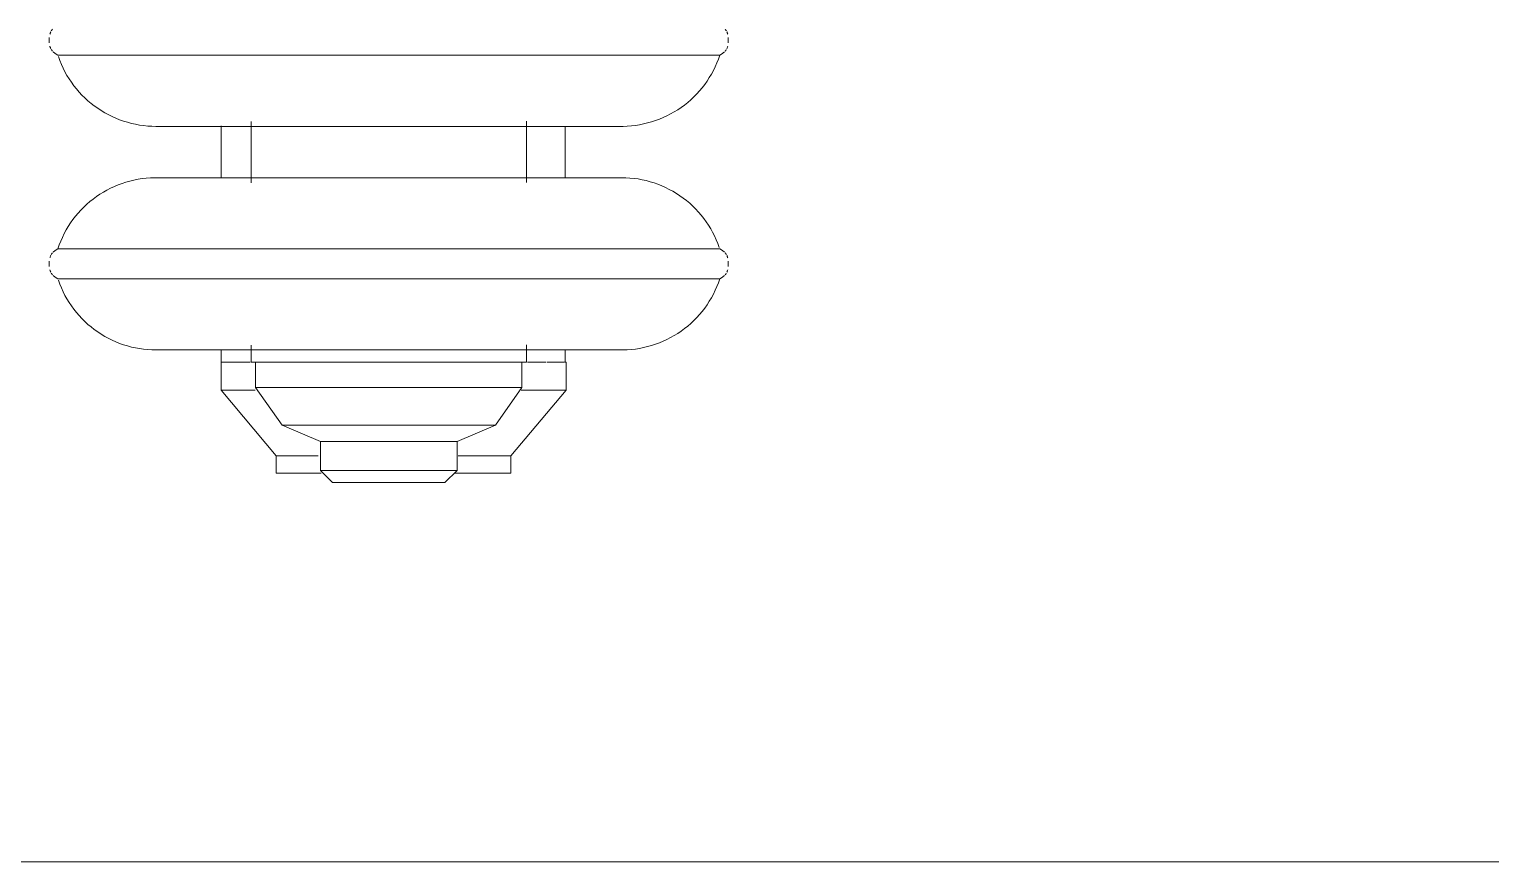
# Model space of a CAD drawing. Header units: inches. Extents: x -1176 to 1474, y -2632 to 978.
# Drawn here: x -1003.77 to -982.53, y 143.12 to 155.22 of the extents above; entities that cross this region are included whole.
import ezdxf

# ---------------------------------------------------------------- set-up
doc = ezdxf.new("R2010")
doc.units = ezdxf.units.IN
doc.header["$MEASUREMENT"] = 0
doc.layers.add('A-GENM', color=13, linetype='Continuous', lineweight=18)
doc.layers.add('I-WALL', color=2, linetype='Continuous', lineweight=18)

# ---------------------------------------------------------------- blocks, each defined once
blk = doc.blocks.new('Cast_Iron_Radiator_8182 - Cast_Iron_Radiator_8182-V41-3rd Floor Construction')
at = {"layer": 'A-GENM', "lineweight": 9}
for p, q in [((-5.75, 4.933), (-5.787, 4.933)), ((-5.713, 4.933), (-5.75, 4.933)), ((-2.5, 4.933), (-2.537, 4.933)), ((-2.463, 4.933), (-2.5, 4.933)), ((-5.943, 4.848), (-5.968, 4.809)), ((-5.968, 1), (-5.968, 4.809)), ((-5.532, 4.809), (-5.557, 4.848)), ((-5.532, 1), (-5.532, 4.809)), ((-2.693, 4.848), (-2.718, 4.809)), ((-2.718, 1), (-2.718, 4.809)), ((-7.584, 2.438), (-8.542, 1.635)), ((-7.179, 2.438), (-7.584, 2.438)), ((-7.584, 1.944), (-7.584, 2.438)), ((-6.996, 2.438), (-7.179, 2.438)), ((-7.179, 2.291), (-7.179, 2.438)), ((-3.746, 2.438), (-4.501, 2.438)), ((-7.179, 2.296), (-7.179, 2.192)), ((-7.179, 2.013), (-7.179, 2.188)), ((-7.545, 1.935), (-8.095, 1.55)), ((-7.179, 1.935), (-7.545, 1.935)), ((-7.545, 1.935), (-7.545, -1.935)), ((-6.932, 2), (-7.179, 2)), ((-7.179, -2), (-7.179, 2)), ((-3.682, 2), (-4.572, 2)), ((-8.542, 1.635), (-8.792, 1.635)), ((-8.792, 1.635), (-8.792, 0.985)), ((-8.542, 1.635), (-8.542, 1.028)), ((-8.095, 1.55), (-8.331, 0.993)), ((-8.095, 1.55), (-8.095, -1.55)), ((-8.753, 0.993), (-8.929, 0.816)), ((-8.331, 0.993), (-8.753, 0.993)), ((-8.753, 0.993), (-8.753, -0.993)), ((-8.331, 0.993), (-8.331, -0.993)), ((-7.002, 1), (-7.002, -1)), ((-5.968, -1), (-5.968, 1)), ((-5.532, -1), (-5.532, 1)), ((-4.498, -1), (-4.498, 1)), ((-3.752, 1), (-3.752, -1)), ((-2.718, -1), (-2.718, 1)), ((-8.929, 0.816), (-8.929, -0.816)), ((-8.929, -0.816), (-8.753, -0.993)), ((-8.792, -0.961), (-8.792, -1.771)), ((-8.753, -0.993), (-8.331, -0.993)), ((-8.542, -1.008), (-8.542, -1.771)), ((-8.331, -0.993), (-8.095, -1.55)), ((-5.968, -4.809), (-5.968, -1)), ((-5.532, -4.809), (-5.532, -1)), ((-2.718, -4.809), (-2.718, -1)), ((-8.095, -1.55), (-7.545, -1.935)), ((-8.792, -1.771), (-8.542, -1.771)), ((-8.542, -1.771), (-7.584, -2.575)), ((-7.584, -2.575), (-7.584, -1.924)), ((-7.545, -1.935), (-7.179, -1.935)), ((-7.179, -2), (-6.928, -2)), ((-7.179, -2.287), (-7.179, -2.017)), ((-4.568, -2), (-3.678, -2)), ((-7.179, -2.301), (-7.179, -2.452)), ((-7.179, -2.551), (-7.179, -2.436)), ((-7.584, -2.575), (-7.179, -2.575)), ((-7.179, -2.562), (-6.997, -2.562)), ((-7.179, -2.565), (-7.179, -2.575)), ((-4.503, -2.562), (-3.747, -2.562)), ((-5.968, -4.809), (-5.943, -4.848)), ((-5.557, -4.848), (-5.532, -4.809)), ((-2.718, -4.809), (-2.693, -4.848)), ((-5.787, -4.933), (-5.75, -4.933)), ((-5.75, -4.933), (-5.713, -4.933)), ((-2.537, -4.933), (-2.5, -4.933)), ((-2.5, -4.933), (-2.463, -4.933))]:
    blk.add_line(p, q, dxfattribs=at)
at = {"layer": 'A-GENM', "lineweight": 9, "flags": 128}
for points in [[(-5.909, 4.887), (-5.903, 4.892), (-5.897, 4.896), (-5.891, 4.901), (-5.885, 4.905)], [(-5.872, 4.912), (-5.865, 4.915), (-5.858, 4.918), (-5.851, 4.921), (-5.844, 4.924), (-5.837, 4.926)], [(-5.66, 4.925), (-5.655, 4.923), (-5.648, 4.921), (-5.641, 4.918), (-5.634, 4.915), (-5.627, 4.912)], [(-5.614, 4.904), (-5.608, 4.9), (-5.602, 4.896), (-5.596, 4.891), (-5.591, 4.887)], [(-2.659, 4.887), (-2.653, 4.892), (-2.647, 4.896), (-2.641, 4.901), (-2.635, 4.905)], [(-2.622, 4.912), (-2.615, 4.915), (-2.608, 4.918), (-2.601, 4.921), (-2.594, 4.924), (-2.587, 4.926)], [(-2.412, 4.925), (-2.405, 4.923), (-2.398, 4.921), (-2.391, 4.918), (-2.384, 4.915), (-2.377, 4.912)], [(-2.364, 4.904), (-2.358, 4.9), (-2.352, 4.896), (-2.346, 4.891), (-2.341, 4.887)], [(-7.002, 3.383), (-7.001, 3.443), (-6.997, 3.503), (-6.991, 3.563), (-6.983, 3.622), (-6.972, 3.681), (-6.959, 3.74), (-6.943, 3.798), (-6.926, 3.855), (-6.906, 3.911), (-6.883, 3.967), (-6.859, 4.022), (-6.832, 4.076), (-6.804, 4.128), (-6.773, 4.18), (-6.74, 4.23), (-6.705, 4.279), (-6.668, 4.326), (-6.63, 4.372), (-6.589, 4.416), (-6.547, 4.459), (-6.503, 4.5), (-6.458, 4.539), (-6.411, 4.576), (-6.362, 4.612), (-6.312, 4.645), (-6.261, 4.677), (-6.209, 4.706), (-6.155, 4.733), (-6.101, 4.758), (-6.045, 4.781), (-5.989, 4.802)], [(-5.943, 4.848), (-5.938, 4.854), (-5.934, 4.86), (-5.929, 4.866), (-5.925, 4.872), (-5.919, 4.877)], [(-5.58, 4.876), (-5.575, 4.871), (-5.57, 4.865), (-5.565, 4.859), (-5.561, 4.854), (-5.557, 4.848)], [(-5.532, 4.809), (-5.475, 4.789), (-5.419, 4.767), (-5.365, 4.743), (-5.311, 4.716), (-5.258, 4.688), (-5.206, 4.657), (-5.156, 4.624), (-5.107, 4.59), (-5.059, 4.553), (-5.013, 4.515), (-4.969, 4.474), (-4.926, 4.432), (-4.885, 4.389), (-4.846, 4.343), (-4.808, 4.296), (-4.773, 4.248), (-4.739, 4.198), (-4.707, 4.147), (-4.678, 4.095), (-4.651, 4.042), (-4.625, 3.987), (-4.602, 3.932), (-4.581, 3.876), (-4.563, 3.819), (-4.547, 3.761), (-4.533, 3.703), (-4.521, 3.644), (-4.512, 3.585), (-4.505, 3.525), (-4.5, 3.465), (-4.498, 3.405), (-4.498, 3.383)], [(-3.752, 3.383), (-3.751, 3.443), (-3.747, 3.503), (-3.741, 3.563), (-3.733, 3.622), (-3.722, 3.681), (-3.709, 3.74), (-3.693, 3.798), (-3.676, 3.855), (-3.656, 3.911), (-3.633, 3.967), (-3.609, 4.022), (-3.582, 4.076), (-3.554, 4.128), (-3.523, 4.18), (-3.49, 4.23), (-3.455, 4.279), (-3.418, 4.326), (-3.38, 4.372), (-3.339, 4.416), (-3.297, 4.459), (-3.253, 4.5), (-3.208, 4.539), (-3.161, 4.576), (-3.112, 4.612), (-3.062, 4.645), (-3.011, 4.677), (-2.959, 4.706), (-2.905, 4.733), (-2.851, 4.758), (-2.795, 4.781), (-2.739, 4.802)], [(-2.693, 4.848), (-2.688, 4.854), (-2.684, 4.86), (-2.679, 4.866), (-2.675, 4.872), (-2.669, 4.877)], [(-7.002, 2.438), (-7.002, 2.498), (-7.002, 2.571), (-7.002, 2.642), (-7.002, 2.71), (-7.002, 2.775), (-7.002, 2.837), (-7.002, 2.896), (-7.002, 2.952), (-7.002, 3.005), (-7.002, 3.055), (-7.002, 3.102), (-7.002, 3.145), (-7.002, 3.185), (-7.002, 3.221), (-7.002, 3.254), (-7.002, 3.283), (-7.002, 3.309), (-7.002, 3.33), (-7.002, 3.348), (-7.002, 3.363), (-7.002, 3.373), (-7.002, 3.38), (-7.002, 3.383), (-7.002, 3.383)], [(-7.002, 3.383), (-7.002, 3.381), (-7.002, 3.375), (-7.002, 3.366), (-7.002, 3.353), (-7.002, 3.336), (-7.002, 3.315), (-7.002, 3.29), (-7.002, 3.262), (-7.002, 3.23), (-7.002, 3.195), (-7.002, 3.156), (-7.002, 3.114), (-7.002, 3.068), (-7.002, 3.019), (-7.002, 2.967), (-7.002, 2.911), (-7.002, 2.853), (-7.002, 2.792), (-7.002, 2.727), (-7.002, 2.66), (-7.002, 2.591), (-7.002, 2.518), (-7.002, 2.444), (-7.002, 2.367), (-7.002, 2.288), (-7.002, 2.206), (-7.002, 2.123), (-7.002, 2.038), (-7.002, 1.952), (-7.002, 1.864), (-7.002, 1.774), (-7.002, 1.683), (-7.002, 1.591), (-7.002, 1.499), (-7.002, 1.405), (-7.002, 1.311), (-7.002, 1.216), (-7.002, 1.121), (-7.002, 1.026), (-7.002, 1)], [(-4.498, 3.383), (-4.498, 3.381), (-4.498, 3.375), (-4.498, 3.366), (-4.498, 3.353), (-4.498, 3.336), (-4.498, 3.315), (-4.498, 3.29), (-4.498, 3.262), (-4.498, 3.23), (-4.498, 3.195), (-4.498, 3.156), (-4.498, 3.114), (-4.498, 3.068), (-4.498, 3.019), (-4.498, 2.967), (-4.498, 2.911), (-4.498, 2.853), (-4.498, 2.792), (-4.498, 2.727), (-4.498, 2.66), (-4.498, 2.591), (-4.498, 2.518), (-4.498, 2.444)], [(-4.498, 1), (-4.498, 1.095), (-4.498, 1.19), (-4.498, 1.285), (-4.498, 1.38), (-4.498, 1.473), (-4.498, 1.566), (-4.498, 1.659), (-4.498, 1.75), (-4.498, 1.839), (-4.498, 1.928), (-4.498, 2.015), (-4.498, 2.1), (-4.498, 2.184), (-4.498, 2.266), (-4.498, 2.346), (-4.498, 2.423), (-4.498, 2.498), (-4.498, 2.571), (-4.498, 2.642), (-4.498, 2.71), (-4.498, 2.775), (-4.498, 2.837), (-4.498, 2.896), (-4.498, 2.952), (-4.498, 3.005), (-4.498, 3.055), (-4.498, 3.102), (-4.498, 3.145), (-4.498, 3.185), (-4.498, 3.221), (-4.498, 3.254), (-4.498, 3.283), (-4.498, 3.309), (-4.498, 3.33), (-4.498, 3.348), (-4.498, 3.363), (-4.498, 3.373), (-4.498, 3.38), (-4.498, 3.383), (-4.498, 3.383)], [(-3.752, 2.438), (-3.752, 2.498), (-3.752, 2.571), (-3.752, 2.642), (-3.752, 2.71), (-3.752, 2.775), (-3.752, 2.837), (-3.752, 2.896), (-3.752, 2.952), (-3.752, 3.005), (-3.752, 3.055), (-3.752, 3.102), (-3.752, 3.145), (-3.752, 3.185), (-3.752, 3.221), (-3.752, 3.254), (-3.752, 3.283), (-3.752, 3.309), (-3.752, 3.33), (-3.752, 3.348), (-3.752, 3.363), (-3.752, 3.373), (-3.752, 3.38), (-3.752, 3.383), (-3.752, 3.383)], [(-3.752, 3.383), (-3.752, 3.381), (-3.752, 3.375), (-3.752, 3.366), (-3.752, 3.353), (-3.752, 3.336), (-3.752, 3.315), (-3.752, 3.29), (-3.752, 3.262), (-3.752, 3.23), (-3.752, 3.195), (-3.752, 3.156), (-3.752, 3.114), (-3.752, 3.068), (-3.752, 3.019), (-3.752, 2.967), (-3.752, 2.911), (-3.752, 2.853), (-3.752, 2.792), (-3.752, 2.727), (-3.752, 2.66), (-3.752, 2.591), (-3.752, 2.518), (-3.752, 2.444), (-3.752, 2.367), (-3.752, 2.288), (-3.752, 2.206), (-3.752, 2.123), (-3.752, 2.038), (-3.752, 1.952), (-3.752, 1.864), (-3.752, 1.774), (-3.752, 1.683), (-3.752, 1.591), (-3.752, 1.499), (-3.752, 1.405), (-3.752, 1.311), (-3.752, 1.216), (-3.752, 1.121), (-3.752, 1.026), (-3.752, 1)], [(-7.002, -1), (-7.002, -1.095), (-7.002, -1.19), (-7.002, -1.285), (-7.002, -1.38), (-7.002, -1.473), (-7.002, -1.566), (-7.002, -1.659), (-7.002, -1.75), (-7.002, -1.839), (-7.002, -1.928), (-7.002, -2.015), (-7.002, -2.1), (-7.002, -2.184), (-7.002, -2.266), (-7.002, -2.346), (-7.002, -2.423), (-7.002, -2.498), (-7.002, -2.571), (-7.002, -2.642), (-7.002, -2.71), (-7.002, -2.775), (-7.002, -2.837), (-7.002, -2.896), (-7.002, -2.952), (-7.002, -3.005), (-7.002, -3.055), (-7.002, -3.102), (-7.002, -3.145), (-7.002, -3.185), (-7.002, -3.221), (-7.002, -3.254), (-7.002, -3.283), (-7.002, -3.309), (-7.002, -3.33), (-7.002, -3.348), (-7.002, -3.363), (-7.002, -3.373), (-7.002, -3.38), (-7.002, -3.383), (-7.002, -3.383)], [(-4.498, -3.383), (-4.498, -3.381), (-4.498, -3.375), (-4.498, -3.366), (-4.498, -3.353), (-4.498, -3.336), (-4.498, -3.315), (-4.498, -3.29), (-4.498, -3.262), (-4.498, -3.23), (-4.498, -3.195), (-4.498, -3.156), (-4.498, -3.114), (-4.498, -3.068), (-4.498, -3.019), (-4.498, -2.967), (-4.498, -2.911), (-4.498, -2.853), (-4.498, -2.792), (-4.498, -2.727), (-4.498, -2.66), (-4.498, -2.591), (-4.498, -2.518), (-4.498, -2.444), (-4.498, -2.367), (-4.498, -2.288), (-4.498, -2.206), (-4.498, -2.123), (-4.498, -2.038), (-4.498, -1.952), (-4.498, -1.864), (-4.498, -1.774), (-4.498, -1.683), (-4.498, -1.591), (-4.498, -1.499), (-4.498, -1.405), (-4.498, -1.311), (-4.498, -1.216), (-4.498, -1.121), (-4.498, -1.026), (-4.498, -1)], [(-3.752, -1), (-3.752, -1.095), (-3.752, -1.19), (-3.752, -1.285), (-3.752, -1.38), (-3.752, -1.473), (-3.752, -1.566), (-3.752, -1.659), (-3.752, -1.75), (-3.752, -1.839), (-3.752, -1.928), (-3.752, -2.015), (-3.752, -2.1), (-3.752, -2.184), (-3.752, -2.266), (-3.752, -2.346), (-3.752, -2.423), (-3.752, -2.498), (-3.752, -2.571), (-3.752, -2.642), (-3.752, -2.71), (-3.752, -2.775), (-3.752, -2.837), (-3.752, -2.896), (-3.752, -2.952), (-3.752, -3.005), (-3.752, -3.055), (-3.752, -3.102), (-3.752, -3.145), (-3.752, -3.185), (-3.752, -3.221), (-3.752, -3.254), (-3.752, -3.283), (-3.752, -3.309), (-3.752, -3.33), (-3.752, -3.348), (-3.752, -3.363), (-3.752, -3.373), (-3.752, -3.38), (-3.752, -3.383), (-3.752, -3.383)], [(-7.002, -3.383), (-7.002, -3.381), (-7.002, -3.375), (-7.002, -3.366), (-7.002, -3.353), (-7.002, -3.336), (-7.002, -3.315), (-7.002, -3.29), (-7.002, -3.262), (-7.002, -3.23), (-7.002, -3.195), (-7.002, -3.156), (-7.002, -3.114), (-7.002, -3.068), (-7.002, -3.019), (-7.002, -2.967), (-7.002, -2.911), (-7.002, -2.853), (-7.002, -2.792), (-7.002, -2.727), (-7.002, -2.66), (-7.002, -2.591), (-7.002, -2.561)], [(-4.498, -2.571), (-4.498, -2.642), (-4.498, -2.71), (-4.498, -2.775), (-4.498, -2.837), (-4.498, -2.896), (-4.498, -2.952), (-4.498, -3.005), (-4.498, -3.055), (-4.498, -3.102), (-4.498, -3.145), (-4.498, -3.185), (-4.498, -3.221), (-4.498, -3.254), (-4.498, -3.283), (-4.498, -3.309), (-4.498, -3.33), (-4.498, -3.348), (-4.498, -3.363), (-4.498, -3.373), (-4.498, -3.38), (-4.498, -3.383), (-4.498, -3.383)], [(-3.752, -3.383), (-3.752, -3.381), (-3.752, -3.375), (-3.752, -3.366), (-3.752, -3.353), (-3.752, -3.336), (-3.752, -3.315), (-3.752, -3.29), (-3.752, -3.262), (-3.752, -3.23), (-3.752, -3.195), (-3.752, -3.156), (-3.752, -3.114), (-3.752, -3.068), (-3.752, -3.019), (-3.752, -2.967), (-3.752, -2.911), (-3.752, -2.853), (-3.752, -2.792), (-3.752, -2.727), (-3.752, -2.66), (-3.752, -2.591), (-3.752, -2.562)], [(-5.968, -4.809), (-6.025, -4.789), (-6.081, -4.767), (-6.135, -4.743), (-6.189, -4.716), (-6.242, -4.688), (-6.294, -4.657), (-6.344, -4.624), (-6.393, -4.59), (-6.441, -4.553), (-6.487, -4.515), (-6.531, -4.474), (-6.574, -4.432), (-6.615, -4.389), (-6.654, -4.343), (-6.692, -4.296), (-6.727, -4.248), (-6.761, -4.198), (-6.793, -4.147), (-6.822, -4.095), (-6.849, -4.042), (-6.875, -3.987), (-6.898, -3.932), (-6.919, -3.876), (-6.937, -3.819), (-6.953, -3.761), (-6.967, -3.703), (-6.979, -3.644), (-6.988, -3.585), (-6.995, -3.525), (-7, -3.465), (-7.002, -3.405), (-7.002, -3.383)], [(-4.498, -3.383), (-4.499, -3.443), (-4.503, -3.503), (-4.509, -3.563), (-4.517, -3.622), (-4.528, -3.681), (-4.541, -3.74), (-4.557, -3.798), (-4.574, -3.855), (-4.594, -3.911), (-4.617, -3.967), (-4.641, -4.022), (-4.668, -4.076), (-4.696, -4.128), (-4.727, -4.18), (-4.76, -4.23), (-4.795, -4.279), (-4.832, -4.326), (-4.87, -4.372), (-4.911, -4.416), (-4.953, -4.459), (-4.997, -4.5), (-5.042, -4.539), (-5.089, -4.576), (-5.138, -4.612), (-5.188, -4.645), (-5.239, -4.677), (-5.291, -4.706), (-5.345, -4.733), (-5.399, -4.758), (-5.455, -4.781), (-5.511, -4.802)], [(-2.718, -4.809), (-2.775, -4.789), (-2.831, -4.767), (-2.885, -4.743), (-2.939, -4.716), (-2.992, -4.688), (-3.044, -4.657), (-3.094, -4.624), (-3.143, -4.59), (-3.191, -4.553), (-3.237, -4.515), (-3.281, -4.474), (-3.324, -4.432), (-3.365, -4.389), (-3.404, -4.343), (-3.442, -4.296), (-3.477, -4.248), (-3.511, -4.198), (-3.543, -4.147), (-3.572, -4.095), (-3.599, -4.042), (-3.625, -3.987), (-3.648, -3.932), (-3.669, -3.876), (-3.687, -3.819), (-3.703, -3.761), (-3.717, -3.703), (-3.729, -3.644), (-3.738, -3.585), (-3.745, -3.525), (-3.75, -3.465), (-3.752, -3.405), (-3.752, -3.383)], [(-5.92, -4.876), (-5.925, -4.871), (-5.93, -4.865), (-5.935, -4.859), (-5.939, -4.854), (-5.943, -4.848)], [(-5.557, -4.848), (-5.562, -4.854), (-5.566, -4.86), (-5.571, -4.866), (-5.575, -4.872), (-5.581, -4.877)], [(-2.67, -4.876), (-2.675, -4.871), (-2.68, -4.865), (-2.685, -4.859), (-2.689, -4.854), (-2.693, -4.848)], [(-5.886, -4.904), (-5.892, -4.9), (-5.898, -4.896), (-5.904, -4.891), (-5.909, -4.887)], [(-5.838, -4.925), (-5.845, -4.923), (-5.852, -4.921), (-5.859, -4.918), (-5.866, -4.915), (-5.873, -4.912)], [(-5.628, -4.912), (-5.635, -4.915), (-5.642, -4.918), (-5.649, -4.921), (-5.656, -4.924), (-5.663, -4.926)], [(-5.591, -4.887), (-5.597, -4.892), (-5.603, -4.896), (-5.609, -4.901), (-5.615, -4.905)], [(-2.636, -4.904), (-2.642, -4.9), (-2.648, -4.896), (-2.654, -4.891), (-2.659, -4.887)], [(-2.588, -4.925), (-2.595, -4.923), (-2.602, -4.921), (-2.609, -4.918), (-2.616, -4.915), (-2.623, -4.912)], [(-2.378, -4.912), (-2.385, -4.915), (-2.392, -4.918), (-2.399, -4.921), (-2.406, -4.924), (-2.413, -4.926)], [(-2.341, -4.887), (-2.347, -4.892), (-2.353, -4.896), (-2.359, -4.901), (-2.365, -4.905)]]:
    blk.add_lwpolyline(points, dxfattribs=at)

msp = doc.modelspace()

# ---------------------------------------------------------------- linework, layer by layer
at = {"layer": 'I-WALL'}
msp.add_line((-917.062, 143.117), (-1004.062, 143.117), dxfattribs=at)

# ---------------------------------------------------------------- block references
at = {"layer": 'A-GENM', "lineweight": 9, "rotation": 89.99999999999933}
msp.add_blockref('Cast_Iron_Radiator_8182 - Cast_Iron_Radiator_8182-V41-3rd Floor Construction', (-998.544, 157.557), dxfattribs=at)

doc.saveas('drawing.dxf')
